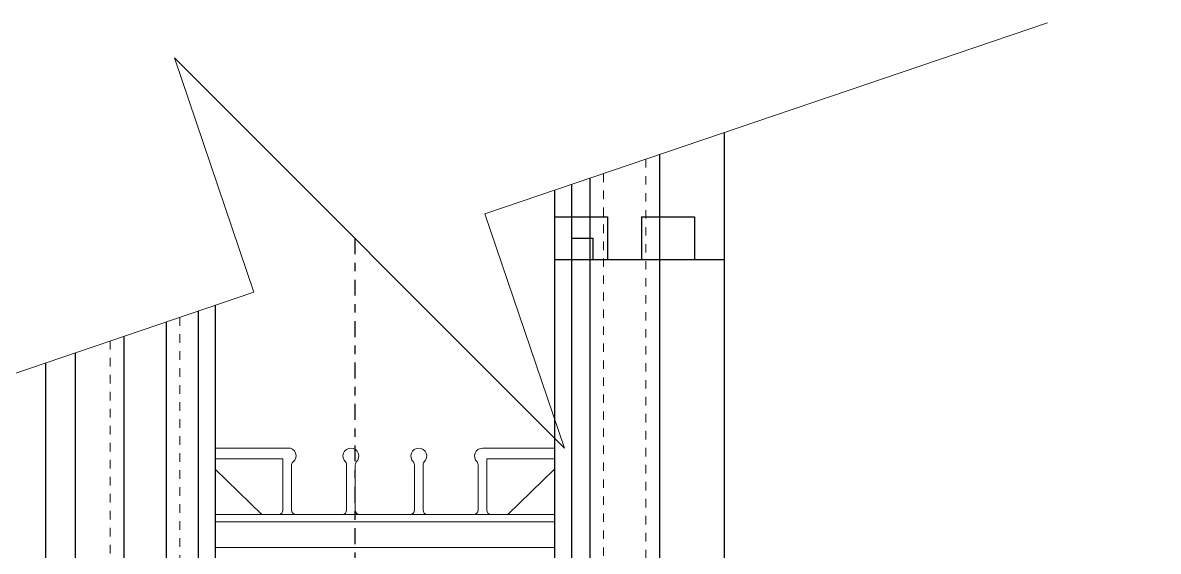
# Model space of a CAD drawing. Header units: inches. Extents: x -91.9 to -17, y 281.8 to 371.9.
# Drawn here: x -66.7 to -53.32, y 365.65 to 371.87 of the extents above; entities that cross this region are included whole.
import ezdxf

# ---------------------------------------------------------------- set-up
doc = ezdxf.new("R2010")
doc.units = ezdxf.units.IN
doc.header["$MEASUREMENT"] = 0
for name, pattern in [('CENTER', [2, 1.25, -0.25, 0.25, -0.25]), ('DASHED2', [0.375, 0.25, -0.125]), ('HIDDEN', [0.375, 0.25, -0.125])]:
    doc.linetypes.add(name, pattern=pattern)
for name, color, linetype, lineweight in [('A2 Hatch', 8, 'Continuous', 9), ('DETAILS', 7, 'Continuous', 13), ('DIM', 3, 'Continuous', 13), ('REBAR', 2, 'CENTER', 30)]:
    doc.layers.add(name, color=color, linetype=linetype, lineweight=lineweight)
doc.styles.add('ARCTEXT', font='arctext.shx', dxfattribs={"width": 0.85})
doc.dimstyles.new('ARCTEXT1-4', dxfattribs={"dimtxt": 4, "dimasz": 2, "dimexe": 2, "dimexo": 2, "dimgap": 2, "dimtad": 1, "dimdec": 4, "dimzin": 3, "dimdsep": 46, "dimlunit": 4, "dimtxsty": 'ARCTEXT', "dimblk": 'ARCHTICK', "dimcen": 2, "dimaunit": 1, "dimadec": 0, "dimazin": 0, "dimtfac": 1, "dimtdec": 4, "dimtmove": 2, "dimatfit": 3, "dimldrblk": 'arrow', "dimfxl": 0, "dimtolj": 1, "dimtzin": 0, "dimarcsym": 0})

# ---------------------------------------------------------------- blocks, each defined once
blk = doc.blocks.new('_ArchTick')
at = {"color": 0, "linetype": 'ByBlock', "const_width": 0.15}
blk.add_lwpolyline([(-0.5, -0.5), (0.5, 0.5)], dxfattribs=at)
blk = doc.blocks.new('arrow')
at = {"layer": 'DIM'}
blk.add_hatch(color=253, dxfattribs=at).paths.add_polyline_path([(-2, 0.5), (-2, -0.5), (0, 0)])
at = {"layer": 'DIM', "lineweight": 9}
for points in [[(-2, 0.983), (-2, 0.5), (-2.469, 0.617)], [(0.374, 0.094), (0, 0)], [(0.374, -0.094), (0, 0)], [(-2, -0.983), (-2, -0.5), (-2.469, -0.617)]]:
    blk.add_lwpolyline(points, dxfattribs=at)
at = {"layer": 'DIM', "lineweight": 15}
blk.add_lwpolyline([(0, 0), (-2, -0.5), (-2, 0.5), (0, 0)], dxfattribs=at)

msp = doc.modelspace()

# ---------------------------------------------------------------- linework, layer by layer
at = {"color": 1}
for p, q in [((-58.434, 370.574), (-58.434, 357.08)), ((-59.199, 370.315), (-59.199, 357.08)), ((-60.234, 369.964), (-60.234, 357.08)), ((-60.019, 370.037), (-60.019, 357.08)), ((-60.434, 369.896), (-60.434, 357.08)), ((-60.434, 369.58), (-59.809, 369.58)), ((-60.434, 369.58), (-59.809, 369.58)), ((-60.434, 369.58), (-59.809, 369.58)), ((-60.434, 369.58), (-59.809, 369.58)), ((-60.434, 369.58), (-59.809, 369.58)), ((-60.434, 369.58), (-59.809, 369.58)), ((-60.434, 369.58), (-59.809, 369.58)), ((-60.434, 369.58), (-59.809, 369.58)), ((-60.434, 369.58), (-59.809, 369.58)), ((-60.434, 369.58), (-59.809, 369.58)), ((-60.434, 369.58), (-59.809, 369.58)), ((-60.434, 369.58), (-59.809, 369.58)), ((-60.434, 369.58), (-59.809, 369.58)), ((-60.434, 369.58), (-59.809, 369.58)), ((-60.434, 369.58), (-59.809, 369.58)), ((-60.434, 369.58), (-59.809, 369.58)), ((-60.434, 369.58), (-59.809, 369.58)), ((-60.434, 369.58), (-59.809, 369.58)), ((-60.434, 369.58), (-59.809, 369.58)), ((-60.434, 369.58), (-59.809, 369.58)), ((-60.434, 369.58), (-59.809, 369.58)), ((-60.434, 369.58), (-59.809, 369.58)), ((-60.434, 369.58), (-59.809, 369.58)), ((-60.434, 369.58), (-59.809, 369.58)), ((-59.809, 369.58), (-59.809, 369.08)), ((-59.809, 369.58), (-59.809, 369.08)), ((-59.809, 369.58), (-59.809, 369.08)), ((-59.809, 369.58), (-59.809, 369.08)), ((-59.809, 369.58), (-59.809, 369.08)), ((-59.809, 369.58), (-59.809, 369.08)), ((-59.809, 369.58), (-59.809, 369.08)), ((-59.809, 369.58), (-59.809, 369.08)), ((-59.809, 369.58), (-59.809, 369.08)), ((-59.809, 369.58), (-59.809, 369.08)), ((-59.809, 369.58), (-59.809, 369.08)), ((-59.809, 369.58), (-59.809, 369.08)), ((-59.809, 369.58), (-59.809, 369.08)), ((-59.809, 369.58), (-59.809, 369.08)), ((-59.809, 369.58), (-59.809, 369.08)), ((-59.809, 369.58), (-59.809, 369.08)), ((-59.809, 369.58), (-59.809, 369.08)), ((-59.809, 369.58), (-59.809, 369.08)), ((-59.809, 369.58), (-59.809, 369.08)), ((-59.809, 369.58), (-59.809, 369.08)), ((-59.809, 369.58), (-59.809, 369.08)), ((-59.809, 369.58), (-59.809, 369.08)), ((-59.809, 369.58), (-59.809, 369.08)), ((-59.809, 369.58), (-59.809, 369.08)), ((-59.409, 369.58), (-59.409, 369.08)), ((-59.409, 369.58), (-58.784, 369.58)), ((-59.409, 369.58), (-59.409, 369.08)), ((-59.409, 369.58), (-58.784, 369.58)), ((-59.409, 369.58), (-59.409, 369.08)), ((-59.409, 369.58), (-58.784, 369.58)), ((-59.409, 369.58), (-59.409, 369.08)), ((-59.409, 369.58), (-58.784, 369.58)), ((-59.409, 369.58), (-59.409, 369.08)), ((-59.409, 369.58), (-58.784, 369.58)), ((-59.409, 369.58), (-59.409, 369.08)), ((-59.409, 369.58), (-58.784, 369.58)), ((-59.409, 369.58), (-59.409, 369.08)), ((-59.409, 369.58), (-58.784, 369.58)), ((-59.409, 369.58), (-59.409, 369.08)), ((-59.409, 369.58), (-58.784, 369.58)), ((-59.409, 369.58), (-59.409, 369.08)), ((-59.409, 369.58), (-58.784, 369.58)), ((-59.409, 369.58), (-59.409, 369.08)), ((-59.409, 369.58), (-58.784, 369.58)), ((-59.409, 369.58), (-59.409, 369.08)), ((-59.409, 369.58), (-58.784, 369.58)), ((-59.409, 369.58), (-59.409, 369.08)), ((-59.409, 369.58), (-58.784, 369.58)), ((-59.409, 369.58), (-59.409, 369.08)), ((-59.409, 369.58), (-58.784, 369.58)), ((-59.409, 369.58), (-59.409, 369.08)), ((-59.409, 369.58), (-58.784, 369.58)), ((-59.409, 369.58), (-59.409, 369.08)), ((-59.409, 369.58), (-58.784, 369.58)), ((-59.409, 369.58), (-59.409, 369.08)), ((-59.409, 369.58), (-58.784, 369.58)), ((-59.409, 369.58), (-59.409, 369.08)), ((-59.409, 369.58), (-58.784, 369.58)), ((-59.409, 369.58), (-59.409, 369.08)), ((-59.409, 369.58), (-58.784, 369.58)), ((-59.409, 369.58), (-59.409, 369.08)), ((-59.409, 369.58), (-58.784, 369.58)), ((-59.409, 369.58), (-59.409, 369.08)), ((-59.409, 369.58), (-58.784, 369.58)), ((-59.409, 369.58), (-59.409, 369.08)), ((-59.409, 369.58), (-58.784, 369.58)), ((-59.409, 369.58), (-59.409, 369.08)), ((-59.409, 369.58), (-58.784, 369.58)), ((-59.409, 369.58), (-59.409, 369.08)), ((-59.409, 369.58), (-58.784, 369.58)), ((-59.409, 369.58), (-59.409, 369.08)), ((-59.409, 369.58), (-58.784, 369.58)), ((-58.784, 369.58), (-58.784, 369.08)), ((-58.784, 369.58), (-58.784, 369.08)), ((-58.784, 369.58), (-58.784, 369.08)), ((-58.784, 369.58), (-58.784, 369.08)), ((-58.784, 369.58), (-58.784, 369.08)), ((-58.784, 369.58), (-58.784, 369.08)), ((-58.784, 369.58), (-58.784, 369.08)), ((-58.784, 369.58), (-58.784, 369.08)), ((-58.784, 369.58), (-58.784, 369.08)), ((-58.784, 369.58), (-58.784, 369.08)), ((-58.784, 369.58), (-58.784, 369.08)), ((-58.784, 369.58), (-58.784, 369.08)), ((-58.784, 369.58), (-58.784, 369.08)), ((-58.784, 369.58), (-58.784, 369.08)), ((-58.784, 369.58), (-58.784, 369.08)), ((-58.784, 369.58), (-58.784, 369.08)), ((-58.784, 369.58), (-58.784, 369.08)), ((-58.784, 369.58), (-58.784, 369.08)), ((-58.784, 369.58), (-58.784, 369.08)), ((-58.784, 369.58), (-58.784, 369.08)), ((-58.784, 369.58), (-58.784, 369.08)), ((-58.784, 369.58), (-58.784, 369.08)), ((-58.784, 369.58), (-58.784, 369.08)), ((-58.784, 369.58), (-58.784, 369.08)), ((-60.234, 369.33), (-59.984, 369.33)), ((-60.234, 369.33), (-59.984, 369.33)), ((-60.234, 369.33), (-59.984, 369.33)), ((-60.234, 369.33), (-59.984, 369.33)), ((-60.234, 369.33), (-59.984, 369.33)), ((-60.234, 369.33), (-59.984, 369.33)), ((-60.234, 369.33), (-59.984, 369.33)), ((-60.234, 369.33), (-59.984, 369.33)), ((-60.234, 369.33), (-59.984, 369.33)), ((-60.234, 369.33), (-59.984, 369.33)), ((-60.234, 369.33), (-59.984, 369.33)), ((-60.234, 369.33), (-59.984, 369.33)), ((-60.234, 369.33), (-59.984, 369.33)), ((-60.234, 369.33), (-59.984, 369.33)), ((-60.234, 369.33), (-59.984, 369.33)), ((-60.234, 369.33), (-59.984, 369.33)), ((-60.234, 369.33), (-59.984, 369.33)), ((-60.234, 369.33), (-59.984, 369.33)), ((-60.234, 369.33), (-59.984, 369.33)), ((-60.234, 369.33), (-59.984, 369.33)), ((-60.234, 369.33), (-59.984, 369.33)), ((-60.234, 369.33), (-59.984, 369.33)), ((-60.234, 369.33), (-59.984, 369.33)), ((-60.234, 369.33), (-59.984, 369.33)), ((-59.984, 369.33), (-59.984, 369.08)), ((-59.984, 369.33), (-59.984, 369.08)), ((-59.984, 369.33), (-59.984, 369.08)), ((-59.984, 369.33), (-59.984, 369.08)), ((-59.984, 369.33), (-59.984, 369.08)), ((-59.984, 369.33), (-59.984, 369.08)), ((-59.984, 369.33), (-59.984, 369.08)), ((-59.984, 369.33), (-59.984, 369.08)), ((-59.984, 369.33), (-59.984, 369.08)), ((-59.984, 369.33), (-59.984, 369.08)), ((-59.984, 369.33), (-59.984, 369.08)), ((-59.984, 369.33), (-59.984, 369.08)), ((-59.984, 369.33), (-59.984, 369.08)), ((-59.984, 369.33), (-59.984, 369.08)), ((-59.984, 369.33), (-59.984, 369.08)), ((-59.984, 369.33), (-59.984, 369.08)), ((-59.984, 369.33), (-59.984, 369.08)), ((-59.984, 369.33), (-59.984, 369.08)), ((-59.984, 369.33), (-59.984, 369.08)), ((-59.984, 369.33), (-59.984, 369.08)), ((-59.984, 369.33), (-59.984, 369.08)), ((-59.984, 369.33), (-59.984, 369.08)), ((-59.984, 369.33), (-59.984, 369.08)), ((-59.984, 369.33), (-59.984, 369.08)), ((-60.434, 369.08), (-58.434, 369.08)), ((-60.434, 369.08), (-60.234, 369.08)), ((-60.434, 369.08), (-58.434, 369.08)), ((-60.434, 369.08), (-58.434, 369.08)), ((-60.434, 369.08), (-60.234, 369.08)), ((-60.434, 369.08), (-58.434, 369.08)), ((-60.434, 369.08), (-58.434, 369.08)), ((-60.434, 369.08), (-58.434, 369.08)), ((-60.434, 369.08), (-60.234, 369.08)), ((-60.434, 369.08), (-58.434, 369.08)), ((-60.434, 369.08), (-58.434, 369.08)), ((-60.434, 369.08), (-60.234, 369.08)), ((-60.434, 369.08), (-58.434, 369.08)), ((-60.434, 369.08), (-58.434, 369.08)), ((-60.434, 369.08), (-58.434, 369.08)), ((-60.434, 369.08), (-60.234, 369.08)), ((-60.434, 369.08), (-58.434, 369.08)), ((-60.434, 369.08), (-58.434, 369.08)), ((-60.434, 369.08), (-60.234, 369.08)), ((-60.434, 369.08), (-58.434, 369.08)), ((-60.434, 369.08), (-58.434, 369.08)), ((-60.434, 369.08), (-58.434, 369.08)), ((-60.434, 369.08), (-60.234, 369.08)), ((-60.434, 369.08), (-58.434, 369.08)), ((-60.434, 369.08), (-58.434, 369.08)), ((-60.434, 369.08), (-60.234, 369.08)), ((-60.434, 369.08), (-58.434, 369.08)), ((-60.434, 369.08), (-58.434, 369.08)), ((-60.434, 369.08), (-58.434, 369.08)), ((-60.434, 369.08), (-60.234, 369.08)), ((-60.434, 369.08), (-58.434, 369.08)), ((-60.434, 369.08), (-58.434, 369.08)), ((-60.434, 369.08), (-60.234, 369.08)), ((-60.434, 369.08), (-58.434, 369.08)), ((-60.434, 369.08), (-58.434, 369.08)), ((-60.434, 369.08), (-58.434, 369.08)), ((-60.434, 369.08), (-60.234, 369.08)), ((-60.434, 369.08), (-58.434, 369.08)), ((-60.434, 369.08), (-58.434, 369.08)), ((-60.434, 369.08), (-60.234, 369.08)), ((-60.434, 369.08), (-58.434, 369.08)), ((-60.434, 369.08), (-58.434, 369.08)), ((-60.434, 369.08), (-58.434, 369.08)), ((-60.434, 369.08), (-60.234, 369.08)), ((-60.434, 369.08), (-58.434, 369.08)), ((-60.434, 369.08), (-58.434, 369.08)), ((-60.434, 369.08), (-60.234, 369.08)), ((-60.434, 369.08), (-58.434, 369.08)), ((-60.434, 369.08), (-58.434, 369.08)), ((-60.434, 369.08), (-58.434, 369.08)), ((-60.434, 369.08), (-60.234, 369.08)), ((-60.434, 369.08), (-58.434, 369.08)), ((-60.434, 369.08), (-58.434, 369.08)), ((-60.434, 369.08), (-60.234, 369.08)), ((-60.434, 369.08), (-58.434, 369.08)), ((-60.434, 369.08), (-58.434, 369.08)), ((-60.434, 369.08), (-58.434, 369.08)), ((-60.434, 369.08), (-60.234, 369.08)), ((-60.434, 369.08), (-58.434, 369.08)), ((-60.434, 369.08), (-58.434, 369.08)), ((-60.434, 369.08), (-60.234, 369.08)), ((-60.434, 369.08), (-58.434, 369.08)), ((-60.434, 369.08), (-58.434, 369.08)), ((-60.434, 369.08), (-58.434, 369.08)), ((-60.434, 369.08), (-60.234, 369.08)), ((-60.434, 369.08), (-58.434, 369.08)), ((-60.434, 369.08), (-58.434, 369.08)), ((-60.434, 369.08), (-60.234, 369.08)), ((-60.434, 369.08), (-58.434, 369.08)), ((-60.434, 369.08), (-58.434, 369.08)), ((-60.434, 369.08), (-58.434, 369.08)), ((-60.434, 369.08), (-60.234, 369.08)), ((-60.434, 369.08), (-58.434, 369.08)), ((-60.434, 369.08), (-58.434, 369.08)), ((-60.434, 369.08), (-60.234, 369.08)), ((-60.434, 369.08), (-58.434, 369.08)), ((-60.434, 369.08), (-58.434, 369.08)), ((-60.434, 369.08), (-58.434, 369.08)), ((-60.434, 369.08), (-60.234, 369.08)), ((-60.434, 369.08), (-58.434, 369.08)), ((-60.434, 369.08), (-58.434, 369.08)), ((-60.434, 369.08), (-60.234, 369.08)), ((-60.434, 369.08), (-58.434, 369.08)), ((-60.434, 369.08), (-58.434, 369.08)), ((-60.019, 369.08), (-58.434, 369.08)), ((-60.019, 369.08), (-58.434, 369.08)), ((-60.019, 369.08), (-58.434, 369.08)), ((-60.019, 369.08), (-58.434, 369.08)), ((-60.019, 369.08), (-58.434, 369.08)), ((-60.019, 369.08), (-58.434, 369.08)), ((-60.019, 369.08), (-58.434, 369.08)), ((-60.019, 369.08), (-58.434, 369.08)), ((-60.019, 369.08), (-58.434, 369.08)), ((-60.019, 369.08), (-58.434, 369.08)), ((-60.019, 369.08), (-58.434, 369.08)), ((-60.019, 369.08), (-58.434, 369.08)), ((-60.019, 369.08), (-58.434, 369.08)), ((-60.019, 369.08), (-58.434, 369.08)), ((-60.019, 369.08), (-58.434, 369.08)), ((-60.019, 369.08), (-58.434, 369.08)), ((-60.019, 369.08), (-58.434, 369.08)), ((-60.019, 369.08), (-58.434, 369.08)), ((-60.019, 369.08), (-58.434, 369.08)), ((-60.019, 369.08), (-58.434, 369.08)), ((-60.019, 369.08), (-58.434, 369.08)), ((-60.019, 369.08), (-58.434, 369.08)), ((-60.019, 369.08), (-58.434, 369.08)), ((-60.019, 369.08), (-58.434, 369.08)), ((-64.434, 368.54), (-64.434, 357.08)), ((-64.634, 368.472), (-64.634, 357.08)), ((-65.009, 368.345), (-65.009, 357.08)), ((-65.509, 368.175), (-65.509, 357.08)), ((-66.084, 367.98), (-66.084, 357.08)), ((-66.434, 367.861), (-66.434, 357.08))]:
    msp.add_line(p, q, dxfattribs=at)
at = {"color": 1, "linetype": 'HIDDEN', "ltscale": 0.02}
for p, q in [((-60.434, 369.58), (-59.809, 369.58)), ((-60.434, 369.58), (-59.809, 369.58)), ((-60.434, 369.58), (-59.809, 369.58)), ((-60.434, 369.58), (-59.809, 369.58)), ((-60.434, 369.58), (-59.809, 369.58)), ((-60.434, 369.58), (-59.809, 369.58)), ((-60.434, 369.58), (-59.809, 369.58)), ((-60.434, 369.58), (-59.809, 369.58)), ((-60.434, 369.58), (-59.809, 369.58)), ((-60.434, 369.58), (-59.809, 369.58)), ((-60.434, 369.58), (-59.809, 369.58)), ((-60.434, 369.58), (-59.809, 369.58)), ((-60.434, 369.58), (-59.809, 369.58)), ((-60.434, 369.58), (-59.809, 369.58)), ((-60.434, 369.58), (-59.809, 369.58)), ((-60.434, 369.58), (-59.809, 369.58)), ((-60.434, 369.58), (-59.809, 369.58)), ((-60.434, 369.58), (-59.809, 369.58)), ((-60.434, 369.58), (-59.809, 369.58)), ((-60.434, 369.58), (-59.809, 369.58)), ((-60.434, 369.58), (-59.809, 369.58)), ((-60.434, 369.58), (-59.809, 369.58)), ((-60.434, 369.58), (-59.809, 369.58)), ((-60.434, 369.58), (-59.809, 369.58)), ((-60.434, 369.58), (-59.809, 369.58)), ((-60.434, 369.58), (-59.809, 369.58)), ((-60.434, 369.58), (-59.809, 369.58)), ((-60.434, 369.58), (-59.809, 369.58)), ((-60.434, 369.58), (-59.809, 369.58)), ((-60.434, 369.58), (-59.809, 369.58)), ((-60.434, 369.58), (-59.809, 369.58)), ((-60.434, 369.58), (-59.809, 369.58)), ((-60.434, 369.58), (-59.809, 369.58)), ((-60.434, 369.58), (-59.809, 369.58)), ((-60.434, 369.58), (-59.809, 369.58)), ((-60.434, 369.58), (-59.809, 369.58)), ((-60.434, 369.58), (-59.809, 369.58)), ((-60.434, 369.58), (-59.809, 369.58)), ((-60.434, 369.58), (-59.809, 369.58)), ((-60.434, 369.58), (-59.809, 369.58)), ((-60.434, 369.58), (-59.809, 369.58)), ((-60.434, 369.58), (-59.809, 369.58)), ((-60.434, 369.58), (-59.809, 369.58)), ((-60.434, 369.58), (-59.809, 369.58)), ((-60.434, 369.58), (-59.809, 369.58)), ((-60.434, 369.58), (-59.809, 369.58)), ((-60.434, 369.58), (-59.809, 369.58)), ((-60.434, 369.58), (-59.809, 369.58)), ((-60.434, 369.58), (-59.809, 369.58)), ((-60.434, 369.58), (-59.809, 369.58)), ((-60.434, 369.58), (-59.809, 369.58)), ((-60.434, 369.58), (-59.809, 369.58)), ((-60.434, 369.58), (-59.809, 369.58)), ((-60.434, 369.58), (-59.809, 369.58)), ((-60.434, 369.58), (-59.809, 369.58)), ((-60.434, 369.58), (-59.809, 369.58)), ((-60.434, 369.58), (-59.809, 369.58)), ((-60.434, 369.58), (-59.809, 369.58)), ((-60.434, 369.58), (-59.809, 369.58)), ((-60.434, 369.58), (-59.809, 369.58)), ((-59.809, 369.58), (-59.809, 369.08)), ((-59.809, 369.58), (-59.809, 369.08)), ((-59.809, 369.58), (-59.809, 369.08)), ((-59.809, 369.58), (-59.809, 369.08)), ((-59.809, 369.58), (-59.809, 369.08)), ((-59.809, 369.58), (-59.809, 369.08)), ((-59.809, 369.58), (-59.809, 369.08)), ((-59.809, 369.58), (-59.809, 369.08)), ((-59.809, 369.58), (-59.809, 369.08)), ((-59.809, 369.58), (-59.809, 369.08)), ((-59.809, 369.58), (-59.809, 369.08)), ((-59.809, 369.58), (-59.809, 369.08)), ((-59.809, 369.58), (-59.809, 369.08)), ((-59.809, 369.58), (-59.809, 369.08)), ((-59.809, 369.58), (-59.809, 369.08)), ((-59.809, 369.58), (-59.809, 369.08)), ((-59.809, 369.58), (-59.809, 369.08)), ((-59.809, 369.58), (-59.809, 369.08)), ((-59.809, 369.58), (-59.809, 369.08)), ((-59.809, 369.58), (-59.809, 369.08)), ((-59.809, 369.58), (-59.809, 369.08)), ((-59.809, 369.58), (-59.809, 369.08)), ((-59.809, 369.58), (-59.809, 369.08)), ((-59.809, 369.58), (-59.809, 369.08)), ((-59.809, 369.58), (-59.809, 369.08)), ((-59.809, 369.58), (-59.809, 369.08)), ((-59.809, 369.58), (-59.809, 369.08)), ((-59.809, 369.58), (-59.809, 369.08)), ((-59.809, 369.58), (-59.809, 369.08)), ((-59.809, 369.58), (-59.809, 369.08)), ((-59.809, 369.58), (-59.809, 369.08)), ((-59.809, 369.58), (-59.809, 369.08)), ((-59.809, 369.58), (-59.809, 369.08)), ((-59.809, 369.58), (-59.809, 369.08)), ((-59.809, 369.58), (-59.809, 369.08)), ((-59.809, 369.58), (-59.809, 369.08)), ((-59.809, 369.58), (-59.809, 369.08)), ((-59.809, 369.58), (-59.809, 369.08)), ((-59.809, 369.58), (-59.809, 369.08)), ((-59.809, 369.58), (-59.809, 369.08)), ((-59.809, 369.58), (-59.809, 369.08)), ((-59.809, 369.58), (-59.809, 369.08)), ((-59.809, 369.58), (-59.809, 369.08)), ((-59.809, 369.58), (-59.809, 369.08)), ((-59.809, 369.58), (-59.809, 369.08)), ((-59.809, 369.58), (-59.809, 369.08)), ((-59.809, 369.58), (-59.809, 369.08)), ((-59.809, 369.58), (-59.809, 369.08)), ((-59.809, 369.58), (-59.809, 369.08)), ((-59.809, 369.58), (-59.809, 369.08)), ((-59.809, 369.58), (-59.809, 369.08)), ((-59.809, 369.58), (-59.809, 369.08)), ((-59.809, 369.58), (-59.809, 369.08)), ((-59.809, 369.58), (-59.809, 369.08)), ((-59.809, 369.58), (-59.809, 369.08)), ((-59.809, 369.58), (-59.809, 369.08)), ((-59.809, 369.58), (-59.809, 369.08)), ((-59.809, 369.58), (-59.809, 369.08)), ((-59.809, 369.58), (-59.809, 369.08)), ((-59.809, 369.58), (-59.809, 369.08)), ((-59.409, 369.58), (-59.409, 369.08)), ((-59.409, 369.58), (-58.784, 369.58)), ((-59.409, 369.58), (-59.409, 369.08)), ((-59.409, 369.58), (-58.784, 369.58)), ((-59.409, 369.58), (-59.409, 369.08)), ((-59.409, 369.58), (-58.784, 369.58)), ((-59.409, 369.58), (-59.409, 369.08)), ((-59.409, 369.58), (-58.784, 369.58)), ((-59.409, 369.58), (-59.409, 369.08)), ((-59.409, 369.58), (-58.784, 369.58)), ((-59.409, 369.58), (-59.409, 369.08)), ((-59.409, 369.58), (-58.784, 369.58)), ((-59.409, 369.58), (-59.409, 369.08)), ((-59.409, 369.58), (-58.784, 369.58)), ((-59.409, 369.58), (-59.409, 369.08)), ((-59.409, 369.58), (-58.784, 369.58)), ((-59.409, 369.58), (-59.409, 369.08)), ((-59.409, 369.58), (-58.784, 369.58)), ((-59.409, 369.58), (-59.409, 369.08)), ((-59.409, 369.58), (-58.784, 369.58)), ((-59.409, 369.58), (-59.409, 369.08)), ((-59.409, 369.58), (-58.784, 369.58)), ((-59.409, 369.58), (-59.409, 369.08)), ((-59.409, 369.58), (-58.784, 369.58)), ((-59.409, 369.58), (-59.409, 369.08)), ((-59.409, 369.58), (-58.784, 369.58)), ((-59.409, 369.58), (-59.409, 369.08)), ((-59.409, 369.58), (-58.784, 369.58)), ((-59.409, 369.58), (-59.409, 369.08)), ((-59.409, 369.58), (-58.784, 369.58)), ((-59.409, 369.58), (-59.409, 369.08)), ((-59.409, 369.58), (-58.784, 369.58)), ((-59.409, 369.58), (-59.409, 369.08)), ((-59.409, 369.58), (-58.784, 369.58)), ((-59.409, 369.58), (-59.409, 369.08)), ((-59.409, 369.58), (-58.784, 369.58)), ((-59.409, 369.58), (-59.409, 369.08)), ((-59.409, 369.58), (-58.784, 369.58)), ((-59.409, 369.58), (-59.409, 369.08)), ((-59.409, 369.58), (-58.784, 369.58)), ((-59.409, 369.58), (-59.409, 369.08)), ((-59.409, 369.58), (-58.784, 369.58)), ((-59.409, 369.58), (-59.409, 369.08)), ((-59.409, 369.58), (-58.784, 369.58)), ((-59.409, 369.58), (-59.409, 369.08)), ((-59.409, 369.58), (-58.784, 369.58)), ((-59.409, 369.58), (-59.409, 369.08)), ((-59.409, 369.58), (-58.784, 369.58)), ((-59.409, 369.58), (-59.409, 369.08)), ((-59.409, 369.58), (-58.784, 369.58)), ((-59.409, 369.58), (-59.409, 369.08)), ((-59.409, 369.58), (-58.784, 369.58)), ((-59.409, 369.58), (-59.409, 369.08)), ((-59.409, 369.58), (-58.784, 369.58)), ((-59.409, 369.58), (-59.409, 369.08)), ((-59.409, 369.58), (-58.784, 369.58)), ((-59.409, 369.58), (-59.409, 369.08)), ((-59.409, 369.58), (-58.784, 369.58)), ((-59.409, 369.58), (-59.409, 369.08)), ((-59.409, 369.58), (-58.784, 369.58)), ((-59.409, 369.58), (-59.409, 369.08)), ((-59.409, 369.58), (-58.784, 369.58)), ((-59.409, 369.58), (-59.409, 369.08)), ((-59.409, 369.58), (-58.784, 369.58)), ((-59.409, 369.58), (-59.409, 369.08)), ((-59.409, 369.58), (-58.784, 369.58)), ((-59.409, 369.58), (-59.409, 369.08)), ((-59.409, 369.58), (-58.784, 369.58)), ((-59.409, 369.58), (-59.409, 369.08)), ((-59.409, 369.58), (-58.784, 369.58)), ((-59.409, 369.58), (-59.409, 369.08)), ((-59.409, 369.58), (-58.784, 369.58)), ((-59.409, 369.58), (-59.409, 369.08)), ((-59.409, 369.58), (-58.784, 369.58)), ((-59.409, 369.58), (-59.409, 369.08)), ((-59.409, 369.58), (-58.784, 369.58)), ((-59.409, 369.58), (-59.409, 369.08)), ((-59.409, 369.58), (-58.784, 369.58)), ((-59.409, 369.58), (-59.409, 369.08)), ((-59.409, 369.58), (-58.784, 369.58)), ((-59.409, 369.58), (-59.409, 369.08)), ((-59.409, 369.58), (-58.784, 369.58)), ((-59.409, 369.58), (-59.409, 369.08)), ((-59.409, 369.58), (-58.784, 369.58)), ((-59.409, 369.58), (-59.409, 369.08)), ((-59.409, 369.58), (-58.784, 369.58)), ((-59.409, 369.58), (-59.409, 369.08)), ((-59.409, 369.58), (-58.784, 369.58)), ((-59.409, 369.58), (-59.409, 369.08)), ((-59.409, 369.58), (-58.784, 369.58)), ((-59.409, 369.58), (-59.409, 369.08)), ((-59.409, 369.58), (-58.784, 369.58)), ((-59.409, 369.58), (-59.409, 369.08)), ((-59.409, 369.58), (-58.784, 369.58)), ((-59.409, 369.58), (-59.409, 369.08)), ((-59.409, 369.58), (-58.784, 369.58)), ((-59.409, 369.58), (-59.409, 369.08)), ((-59.409, 369.58), (-58.784, 369.58)), ((-59.409, 369.58), (-59.409, 369.08)), ((-59.409, 369.58), (-58.784, 369.58)), ((-59.409, 369.58), (-59.409, 369.08)), ((-59.409, 369.58), (-58.784, 369.58)), ((-59.409, 369.58), (-59.409, 369.08)), ((-59.409, 369.58), (-58.784, 369.58)), ((-59.409, 369.58), (-59.409, 369.08)), ((-59.409, 369.58), (-58.784, 369.58)), ((-59.409, 369.58), (-59.409, 369.08)), ((-59.409, 369.58), (-58.784, 369.58)), ((-59.409, 369.58), (-59.409, 369.08)), ((-59.409, 369.58), (-58.784, 369.58)), ((-59.409, 369.58), (-59.409, 369.08)), ((-59.409, 369.58), (-58.784, 369.58)), ((-59.409, 369.58), (-59.409, 369.08)), ((-59.409, 369.58), (-58.784, 369.58)), ((-59.409, 369.58), (-59.409, 369.08)), ((-59.409, 369.58), (-58.784, 369.58)), ((-59.409, 369.58), (-59.409, 369.08)), ((-59.409, 369.58), (-58.784, 369.58)), ((-59.409, 369.58), (-59.409, 369.08)), ((-59.409, 369.58), (-58.784, 369.58)), ((-58.784, 369.58), (-58.784, 369.08)), ((-58.784, 369.58), (-58.784, 369.08)), ((-58.784, 369.58), (-58.784, 369.08)), ((-58.784, 369.58), (-58.784, 369.08)), ((-58.784, 369.58), (-58.784, 369.08)), ((-58.784, 369.58), (-58.784, 369.08)), ((-58.784, 369.58), (-58.784, 369.08)), ((-58.784, 369.58), (-58.784, 369.08)), ((-58.784, 369.58), (-58.784, 369.08)), ((-58.784, 369.58), (-58.784, 369.08)), ((-58.784, 369.58), (-58.784, 369.08)), ((-58.784, 369.58), (-58.784, 369.08)), ((-58.784, 369.58), (-58.784, 369.08)), ((-58.784, 369.58), (-58.784, 369.08)), ((-58.784, 369.58), (-58.784, 369.08)), ((-58.784, 369.58), (-58.784, 369.08)), ((-58.784, 369.58), (-58.784, 369.08)), ((-58.784, 369.58), (-58.784, 369.08)), ((-58.784, 369.58), (-58.784, 369.08)), ((-58.784, 369.58), (-58.784, 369.08)), ((-58.784, 369.58), (-58.784, 369.08)), ((-58.784, 369.58), (-58.784, 369.08)), ((-58.784, 369.58), (-58.784, 369.08)), ((-58.784, 369.58), (-58.784, 369.08)), ((-58.784, 369.58), (-58.784, 369.08)), ((-58.784, 369.58), (-58.784, 369.08)), ((-58.784, 369.58), (-58.784, 369.08)), ((-58.784, 369.58), (-58.784, 369.08)), ((-58.784, 369.58), (-58.784, 369.08)), ((-58.784, 369.58), (-58.784, 369.08)), ((-58.784, 369.58), (-58.784, 369.08)), ((-58.784, 369.58), (-58.784, 369.08)), ((-58.784, 369.58), (-58.784, 369.08)), ((-58.784, 369.58), (-58.784, 369.08)), ((-58.784, 369.58), (-58.784, 369.08)), ((-58.784, 369.58), (-58.784, 369.08)), ((-58.784, 369.58), (-58.784, 369.08)), ((-58.784, 369.58), (-58.784, 369.08)), ((-58.784, 369.58), (-58.784, 369.08)), ((-58.784, 369.58), (-58.784, 369.08)), ((-58.784, 369.58), (-58.784, 369.08)), ((-58.784, 369.58), (-58.784, 369.08)), ((-58.784, 369.58), (-58.784, 369.08)), ((-58.784, 369.58), (-58.784, 369.08)), ((-58.784, 369.58), (-58.784, 369.08)), ((-58.784, 369.58), (-58.784, 369.08)), ((-58.784, 369.58), (-58.784, 369.08)), ((-58.784, 369.58), (-58.784, 369.08)), ((-58.784, 369.58), (-58.784, 369.08)), ((-58.784, 369.58), (-58.784, 369.08)), ((-58.784, 369.58), (-58.784, 369.08)), ((-58.784, 369.58), (-58.784, 369.08)), ((-58.784, 369.58), (-58.784, 369.08)), ((-58.784, 369.58), (-58.784, 369.08)), ((-58.784, 369.58), (-58.784, 369.08)), ((-58.784, 369.58), (-58.784, 369.08)), ((-58.784, 369.58), (-58.784, 369.08)), ((-58.784, 369.58), (-58.784, 369.08)), ((-58.784, 369.58), (-58.784, 369.08)), ((-58.784, 369.58), (-58.784, 369.08)), ((-60.234, 369.33), (-59.984, 369.33)), ((-60.234, 369.33), (-59.984, 369.33)), ((-60.234, 369.33), (-59.984, 369.33)), ((-60.234, 369.33), (-59.984, 369.33)), ((-60.234, 369.33), (-59.984, 369.33)), ((-60.234, 369.33), (-59.984, 369.33)), ((-60.234, 369.33), (-59.984, 369.33)), ((-60.234, 369.33), (-59.984, 369.33)), ((-60.234, 369.33), (-59.984, 369.33)), ((-60.234, 369.33), (-59.984, 369.33)), ((-60.234, 369.33), (-59.984, 369.33)), ((-60.234, 369.33), (-59.984, 369.33)), ((-60.234, 369.33), (-59.984, 369.33)), ((-60.234, 369.33), (-59.984, 369.33)), ((-60.234, 369.33), (-59.984, 369.33)), ((-60.234, 369.33), (-59.984, 369.33)), ((-60.234, 369.33), (-59.984, 369.33)), ((-60.234, 369.33), (-59.984, 369.33)), ((-60.234, 369.33), (-59.984, 369.33)), ((-60.234, 369.33), (-59.984, 369.33)), ((-60.234, 369.33), (-59.984, 369.33)), ((-60.234, 369.33), (-59.984, 369.33)), ((-60.234, 369.33), (-59.984, 369.33)), ((-60.234, 369.33), (-59.984, 369.33)), ((-60.234, 369.33), (-59.984, 369.33)), ((-60.234, 369.33), (-59.984, 369.33)), ((-60.234, 369.33), (-59.984, 369.33)), ((-60.234, 369.33), (-59.984, 369.33)), ((-60.234, 369.33), (-59.984, 369.33)), ((-60.234, 369.33), (-59.984, 369.33)), ((-60.234, 369.33), (-59.984, 369.33)), ((-60.234, 369.33), (-59.984, 369.33)), ((-60.234, 369.33), (-59.984, 369.33)), ((-60.234, 369.33), (-59.984, 369.33)), ((-60.234, 369.33), (-59.984, 369.33)), ((-60.234, 369.33), (-59.984, 369.33)), ((-60.234, 369.33), (-59.984, 369.33)), ((-60.234, 369.33), (-59.984, 369.33)), ((-60.234, 369.33), (-59.984, 369.33)), ((-60.234, 369.33), (-59.984, 369.33)), ((-60.234, 369.33), (-59.984, 369.33)), ((-60.234, 369.33), (-59.984, 369.33)), ((-60.234, 369.33), (-59.984, 369.33)), ((-60.234, 369.33), (-59.984, 369.33)), ((-60.234, 369.33), (-59.984, 369.33)), ((-60.234, 369.33), (-59.984, 369.33)), ((-60.234, 369.33), (-59.984, 369.33)), ((-60.234, 369.33), (-59.984, 369.33)), ((-60.234, 369.33), (-59.984, 369.33)), ((-60.234, 369.33), (-59.984, 369.33)), ((-60.234, 369.33), (-59.984, 369.33)), ((-60.234, 369.33), (-59.984, 369.33)), ((-60.234, 369.33), (-59.984, 369.33)), ((-60.234, 369.33), (-59.984, 369.33)), ((-60.234, 369.33), (-59.984, 369.33)), ((-60.234, 369.33), (-59.984, 369.33)), ((-60.234, 369.33), (-59.984, 369.33)), ((-60.234, 369.33), (-59.984, 369.33)), ((-60.234, 369.33), (-59.984, 369.33)), ((-60.234, 369.33), (-59.984, 369.33)), ((-59.984, 369.33), (-59.984, 369.08)), ((-59.984, 369.33), (-59.984, 369.08)), ((-59.984, 369.33), (-59.984, 369.08)), ((-59.984, 369.33), (-59.984, 369.08)), ((-59.984, 369.33), (-59.984, 369.08)), ((-59.984, 369.33), (-59.984, 369.08)), ((-59.984, 369.33), (-59.984, 369.08)), ((-59.984, 369.33), (-59.984, 369.08)), ((-59.984, 369.33), (-59.984, 369.08)), ((-59.984, 369.33), (-59.984, 369.08)), ((-59.984, 369.33), (-59.984, 369.08)), ((-59.984, 369.33), (-59.984, 369.08)), ((-59.984, 369.33), (-59.984, 369.08)), ((-59.984, 369.33), (-59.984, 369.08)), ((-59.984, 369.33), (-59.984, 369.08)), ((-59.984, 369.33), (-59.984, 369.08)), ((-59.984, 369.33), (-59.984, 369.08)), ((-59.984, 369.33), (-59.984, 369.08)), ((-59.984, 369.33), (-59.984, 369.08)), ((-59.984, 369.33), (-59.984, 369.08)), ((-59.984, 369.33), (-59.984, 369.08)), ((-59.984, 369.33), (-59.984, 369.08)), ((-59.984, 369.33), (-59.984, 369.08)), ((-59.984, 369.33), (-59.984, 369.08)), ((-59.984, 369.33), (-59.984, 369.08)), ((-59.984, 369.33), (-59.984, 369.08)), ((-59.984, 369.33), (-59.984, 369.08)), ((-59.984, 369.33), (-59.984, 369.08)), ((-59.984, 369.33), (-59.984, 369.08)), ((-59.984, 369.33), (-59.984, 369.08)), ((-59.984, 369.33), (-59.984, 369.08)), ((-59.984, 369.33), (-59.984, 369.08)), ((-59.984, 369.33), (-59.984, 369.08)), ((-59.984, 369.33), (-59.984, 369.08)), ((-59.984, 369.33), (-59.984, 369.08)), ((-59.984, 369.33), (-59.984, 369.08)), ((-59.984, 369.33), (-59.984, 369.08)), ((-59.984, 369.33), (-59.984, 369.08)), ((-59.984, 369.33), (-59.984, 369.08)), ((-59.984, 369.33), (-59.984, 369.08)), ((-59.984, 369.33), (-59.984, 369.08)), ((-59.984, 369.33), (-59.984, 369.08)), ((-59.984, 369.33), (-59.984, 369.08)), ((-59.984, 369.33), (-59.984, 369.08)), ((-59.984, 369.33), (-59.984, 369.08)), ((-59.984, 369.33), (-59.984, 369.08)), ((-59.984, 369.33), (-59.984, 369.08)), ((-59.984, 369.33), (-59.984, 369.08)), ((-59.984, 369.33), (-59.984, 369.08)), ((-59.984, 369.33), (-59.984, 369.08)), ((-59.984, 369.33), (-59.984, 369.08)), ((-59.984, 369.33), (-59.984, 369.08)), ((-59.984, 369.33), (-59.984, 369.08)), ((-59.984, 369.33), (-59.984, 369.08)), ((-59.984, 369.33), (-59.984, 369.08)), ((-59.984, 369.33), (-59.984, 369.08)), ((-59.984, 369.33), (-59.984, 369.08)), ((-59.984, 369.33), (-59.984, 369.08)), ((-59.984, 369.33), (-59.984, 369.08)), ((-59.984, 369.33), (-59.984, 369.08))]:
    msp.add_line(p, q, dxfattribs=at)
at = {"ltscale": 0.15}
msp.add_line((-60.434, 369.08), (-58.434, 369.08), dxfattribs=at)
msp.add_line((-60.434, 369.08), (-58.434, 369.08), dxfattribs=at)
msp.add_line((-60.434, 369.08), (-58.434, 369.08), dxfattribs=at)
msp.add_line((-60.434, 369.08), (-58.434, 369.08), dxfattribs=at)
msp.add_line((-60.434, 369.08), (-58.434, 369.08), dxfattribs=at)
msp.add_line((-60.434, 369.08), (-58.434, 369.08), dxfattribs=at)
msp.add_line((-60.434, 369.08), (-58.434, 369.08), dxfattribs=at)
msp.add_line((-60.434, 369.08), (-58.434, 369.08), dxfattribs=at)
msp.add_line((-60.434, 369.08), (-58.434, 369.08), dxfattribs=at)
msp.add_line((-60.434, 369.08), (-58.434, 369.08), dxfattribs=at)
msp.add_line((-60.434, 369.08), (-58.434, 369.08), dxfattribs=at)
msp.add_line((-60.434, 369.08), (-58.434, 369.08), dxfattribs=at)
msp.add_line((-60.434, 369.08), (-58.434, 369.08), dxfattribs=at)
msp.add_line((-60.434, 369.08), (-58.434, 369.08), dxfattribs=at)
msp.add_line((-60.434, 369.08), (-58.434, 369.08), dxfattribs=at)
msp.add_line((-60.434, 369.08), (-58.434, 369.08), dxfattribs=at)
msp.add_line((-60.434, 369.08), (-58.434, 369.08), dxfattribs=at)
msp.add_line((-60.434, 369.08), (-58.434, 369.08), dxfattribs=at)
msp.add_line((-60.434, 369.08), (-58.434, 369.08), dxfattribs=at)
msp.add_line((-60.434, 369.08), (-58.434, 369.08), dxfattribs=at)
msp.add_line((-60.434, 369.08), (-58.434, 369.08), dxfattribs=at)
msp.add_line((-60.434, 369.08), (-58.434, 369.08), dxfattribs=at)
msp.add_line((-60.434, 369.08), (-58.434, 369.08), dxfattribs=at)
msp.add_line((-60.434, 369.08), (-58.434, 369.08), dxfattribs=at)
at = {"layer": 'A2 Hatch', "linetype": 'DASHED2', "ltscale": 0.15}
for p, q in [((-59.359, 370.261), (-59.359, 357.08)), ((-59.859, 370.091), (-59.859, 357.08)), ((-64.849, 368.399), (-64.849, 357.08)), ((-65.669, 368.121), (-65.669, 357.08))]:
    msp.add_line(p, q, dxfattribs=at)
at = {"layer": 'DETAILS', "color": 6, "lineweight": 20}
for p, q in [((-63.566, 366.86), (-64.434, 366.86)), ((-61.284, 366.86), (-60.434, 366.86)), ((-63.634, 366.735), (-64.434, 366.735)), ((-63.884, 366.08), (-64.434, 366.611)), ((-63.634, 366.13), (-63.634, 366.735)), ((-63.534, 366.13), (-63.534, 366.648)), ((-62.884, 366.13), (-62.884, 366.648)), ((-62.784, 366.13), (-62.784, 366.648)), ((-62.084, 366.13), (-62.084, 366.648)), ((-61.984, 366.13), (-61.984, 366.648)), ((-61.334, 366.13), (-61.334, 366.648)), ((-61.234, 366.13), (-61.234, 366.735)), ((-61.234, 366.735), (-60.434, 366.735)), ((-60.984, 366.08), (-60.434, 366.611)), ((-64.434, 366.08), (-63.884, 366.08)), ((-63.684, 366.08), (-64.434, 366.08)), ((-64.434, 366.08), (-60.434, 366.08)), ((-63.684, 366.08), (-63.484, 366.08)), ((-62.934, 366.08), (-63.484, 366.08)), ((-62.934, 366.08), (-62.734, 366.08)), ((-62.134, 366.08), (-62.734, 366.08)), ((-62.134, 366.08), (-61.934, 366.08)), ((-61.384, 366.08), (-61.934, 366.08)), ((-61.384, 366.08), (-61.184, 366.08)), ((-61.184, 366.08), (-60.984, 366.08)), ((-60.434, 365.99), (-64.434, 365.99)), ((-60.434, 365.69), (-64.434, 365.69))]:
    msp.add_line(p, q, dxfattribs=at)
for centre, radius, start, end in [((-63.571, 366.769), 0.0912, 307.4863, 93.4766), ((-62.834, 366.766), 0.0936, 311.7279, 228.2721), ((-62.034, 366.766), 0.0936, 311.7279, 228.2721), ((-61.284, 366.766), 0.0936, 90, 228.272), ((-63.472, 366.653), 0.0619, 134.9903, 183.9263), ((-62.984, 366.648), 0.1, 0, 28.6972), ((-62.684, 366.648), 0.1, 151.3028, 180), ((-62.184, 366.648), 0.1, 0, 28.6972), ((-61.884, 366.648), 0.1, 151.3028, 180), ((-61.446, 366.645), 0.112, 1.5997, 27.0975), ((-63.684, 366.13), 0.05, 270, 0), ((-63.484, 366.13), 0.05, 180, 270), ((-62.934, 366.13), 0.05, 270, 0), ((-62.734, 366.13), 0.05, 180, 270), ((-62.134, 366.13), 0.05, 270, 0), ((-61.934, 366.13), 0.05, 180, 270), ((-61.384, 366.13), 0.05, 270, 0), ((-61.184, 366.13), 0.05, 180, 270)]:
    msp.add_arc(centre, radius, start, end, dxfattribs=at)
at = {"layer": 'DIM'}
for p, q in [((-54.627, 371.866), (-61.254, 369.618)), ((-64.914, 371.454), (-63.978, 368.694)), ((-60.317, 366.858), (-64.914, 371.454)), ((-60.317, 366.858), (-61.254, 369.618)), ((-63.978, 368.694), (-71.442, 366.163))]:
    msp.add_line(p, q, dxfattribs=at)
at = {"layer": 'REBAR', "ltscale": 0.15}
msp.add_line((-62.788, 369.329), (-62.788, 314.585), dxfattribs=at)

# ---------------------------------------------------------------- leaders
at = {"layer": 'DIM'}
msp.add_leader([(-60.814, 340.974), (-38.681, 367.32), (-37.681, 367.32)], dimstyle='ARCTEXT1-4', override={"dimasz": 0.5, "dimtad": 0}, dxfattribs=at)

doc.saveas('drawing.dxf')
